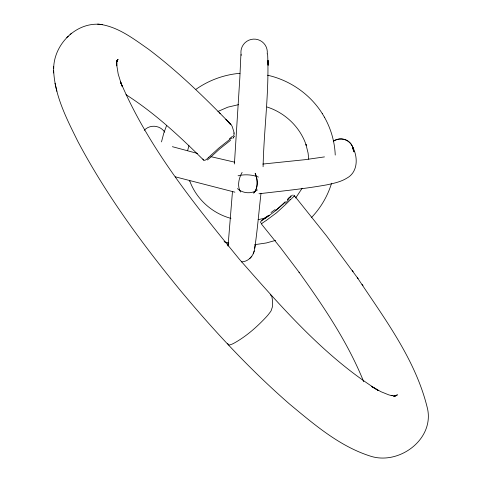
<?xml version="1.0" encoding="UTF-8"?>
<svg xmlns="http://www.w3.org/2000/svg" width="482" height="482" viewBox="0 0 482 482"><rect width="100%" height="100%" fill="white"/><g stroke="black" fill="none" stroke-linecap="round" stroke-linejoin="round"><path stroke-width="0.72" d="M357.27 277.518C384.612 318.813 416.123 360.223 427.648 409.254C433.818 439.897 398.608 465.443 370.339 456.111C339.4 446.254 314.18 424.443 289.58 404.079C250.26 369.827 214.641 331.526 181.262 291.526C142.702 244.609 106.456 195.355 77.939 141.6C66.908 119.307 54.821 96.026 53.659 70.703M53.677 68.739C53.707 44.874 75.529 22.365 99.828 24.317M53.653 72.975L53.683 66.456M240.898 54.55L239.843 77.741L234.409 163.994M227.859 244.862L227.908 243.241M116.728 64.353L116.704 63.347L116.74 65.847L116.945 61.708L117.644 59.521L116.963 61.533L118.102 59.262L116.716 60.931M260.744 221.961L260.72 222.461L261.16 220.985M263.094 166.73C263.901 129.17 269.36 91.574 267.618 53.978M232.487 191.336L228.04 246.061L228.697 243.494M261.003 193.258C258.84 211.978 257.37 230.794 254.538 249.429C253.665 255.912 248.188 261.84 241.416 261.865M233.613 137.153L233.541 137.49M254.749 248.188L255.321 244.302M161.5 141.895L163.735 133.309L166.579 125.555M187.625 150.619L188.932 145.648M234.577 136.213L234.391 136.78M331.556 183.232C327.7 196.017 320.747 207.844 311.529 217.49M253.207 253.863L254.213 250.965M233.499 137.617L232.89 138.412M117.18 60.515L116.355 62.335L117.644 59.521M242.109 172.381C238.843 178.171 236.987 185.98 240.554 192.041M302.148 188.251L295.677 197.994M294.568 195.981L294.249 196.361M261.853 220.34L263.329 219.009M290.495 196.903L291.291 195.915A36.837 0.759 -48.2 0 0 291.255 195.855L291.194 195.909M290.435 196.969L290.092 197.361M251.815 256.255L249.833 258.479M289.941 197.53L289.622 197.885M287.417 199.434L288.628 198.162M253.659 193.107L254.382 192.33A14.99 8.212 84.2 0 0 255.032 191.432A14.111 7.736 84.2 0 0 255.599 190.426A13.538 7.423 84.2 0 0 256.081 189.324C257.798 184.6 257.376 179.298 255.689 174.623A15.599 8.537 84.1 0 0 255.273 173.586M232.734 136.888L233.872 135.297L234.186 133.604M285.344 201.663L275.915 210.489L265.582 218.189M286.338 203.778L290.718 199.403M285.965 204.163L276.638 212.737L266.311 220.413M210.038 157.741L219.78 148.811L230.486 140.34M208.664 157.349L218.647 148.233L229.757 139.412M209.851 157.921L207.374 159.964M291.779 198.397L294.189 196.18M208.598 157.415C207.26 158.512 204.844 161.603 203.374 159.843M291.345 198.825L290.797 199.337M288.989 197.813L290.893 196.12M284.729 202.802L284.272 203.229M283.591 203.844L275.68 210.369M70.041 34.559L71.541 33.228M66.751 37.512L68.275 36.162M263.696 218.714L268.046 215.719M261.762 223.449L265.962 220.642M261.883 223.359L261.479 223.642M257.412 189.938C251.526 194.21 242.723 193.517 237.433 188.589M196.023 89.284C208.911 80.187 224.244 74.62 239.964 73.312M265.281 218.388L262.045 220.376M395.577 395.855L397.475 394.806L393.601 396.337L396.716 395.559L394.403 395.897L395.409 395.873L391.203 395.529L392.197 395.734L388.884 394.909L381.051 391.752L371.652 386.546L378.358 390.516C324.091 356.397 281.524 307.016 239.476 259.364C194.487 204.229 148.444 147.751 120.446 81.711L122.211 86.38L120.446 81.711M217.93 111.469L227.859 107.155L238.572 104.648M275.644 240.373L266.365 242.958L254.791 244.675M238.066 175.791C244.736 174.153 251.99 174.568 258.388 177.069M265.359 217.985L258.153 219.708M292.411 195.192L293.448 195.198M324.47 156.903L304.919 159.699L262.81 164.061M258.979 193.764C281.687 191.077 304.479 188.866 327.001 184.811C333.809 183.305 340.876 181.889 346.871 178.129C358.084 172.098 358.102 157.114 352.679 147.07L354.017 151.896L352.963 147.962M229.155 123.513L230.848 124.392A41.422 16.274 -36.5 0 1 231.42 125.151L231.565 125.398A99.328 38.976 -36.6 0 1 232.3 126.712L234.113 132.713M100.268 24.371C118.506 27.052 133.719 38.928 148.438 49.164C178.213 71.607 204.922 97.786 230.896 124.44L225.763 119.223M97.665 24.1L102.401 24.588M234.746 162.199L210.881 156.656M228.769 242.958L224.094 241.801M267.57 75.222C289.917 80.199 310.161 94.219 322.325 113.662M234.891 192.173L175.291 176.828M197.614 153.469L172.375 146.685M230.944 218.37C212.207 213.375 196.204 199.03 189.667 180.708L189.812 181.166M267.022 106.998C285.199 112.764 300.376 127.338 306.311 145.534L305.968 144.467L308.076 153.005L308.739 159.199M126.001 94.677C154.614 112.981 179.653 136.249 203.651 160.145M219.153 112.481L220.25 113.607M261.22 223.756L280.44 247.597L299.352 272.619L299.033 272.191C323.735 306.642 347.787 342.232 363.711 381.732M294.586 195.915L326.585 235.957L358.114 278.71M352.36 270.607L353.125 271.697M362.078 284.392L362.994 285.687M324.416 117.156C330.959 128.7 334.719 141.804 335.237 155.059M322.235 113.505L324.513 117.313M255.123 173.255L255.689 174.623A14.978 8.206 84.1 0 1 256.171 176.05A13.876 7.604 84.1 0 1 256.852 178.967A13.177 7.224 84.1 0 1 257.159 181.816A12.526 6.869 84.1 0 1 256.779 186.92A13.177 7.224 84.1 0 1 256.081 189.324L254.382 192.33A15.611 8.549 84.2 0 1 253.845 192.927M121.187 83.663L118.192 74.059L116.722 64.835M227.564 343.341L228.703 344.937A11.182 3.133 -43.4 0 0 229.685 344.943L231.914 344.202A23.57 6.573 -43.3 0 0 234.047 343.166C246.121 336.466 256.623 327.254 266.028 317.216A23.66 6.628 -43 0 0 268.173 314.782L270.39 311.902A10.839 3.061 -43 0 0 271.149 310.679L272.408 306.895A86.495 23.811 -43.9 0 0 272.511 306.07L272.607 301.322L271.956 297.033A70.101 19.19 -43.6 0 0 271.493 295.749L270.468 294.942A4.928 1.356 -42.8 0 0 270.221 294.96M55.002 83.235L56.894 91.273M333.309 141.292A12.96 12.52 -19.7 0 1 353.378 150.167M333.273 141.172A12.948 12.508 -19.7 0 1 353.324 150.047M241.265 55.328A13.207 13.153 -13.5 0 1 253.369 39.126A13.207 13.153 -13.5 0 1 267.227 53.809M163.994 131.092A13.05 12.64 20.1 0 1 164.784 132.164M144.263 130.273A13.002 12.592 20.1 0 1 163.982 131.098M289.333 198.837A10.875 2.163 -46.9 0 1 285.29 203.259M288.296 198.536A37.319 0.723 -48.1 0 1 288.7 198.138M291.074 195.921A96.304 2.006 -48.4 0 1 291.279 195.794M287.664 199.759A28.45 5.694 -38.2 0 1 287.549 199.879M275.138 209.525A31.613 6.591 -37.9 0 1 270.968 212.562M269.185 215.418A15.117 1.512 -35.7 0 1 266.727 216.996M263.431 218.948A103.895 3.037 -30.9 0 1 263.811 218.647M261.75 220.467A41.139 1.187 -31.2 0 1 261.774 220.382M294.496 195.837A97.28 1.789 -48.2 0 1 294.623 195.794M294.267 196.204A40.669 0.711 -47.3 0 1 294.128 196.391M261.322 223.666A43.44 1.241 -32.2 0 1 261.184 223.678M231.685 138.039A11.038 2.085 -36.8 0 1 230.059 139.28M232.083 136.587A13.598 4.977 -37.5 0 1 229.402 138.738M233.884 132.857A38.741 14.966 -38.4 0 1 233.909 133.767M203.356 159.759A44.097 15.484 -52 0 1 202.904 158.994M268.131 65.16L268.064 60.461L268.131 65.16"/></g></svg>
